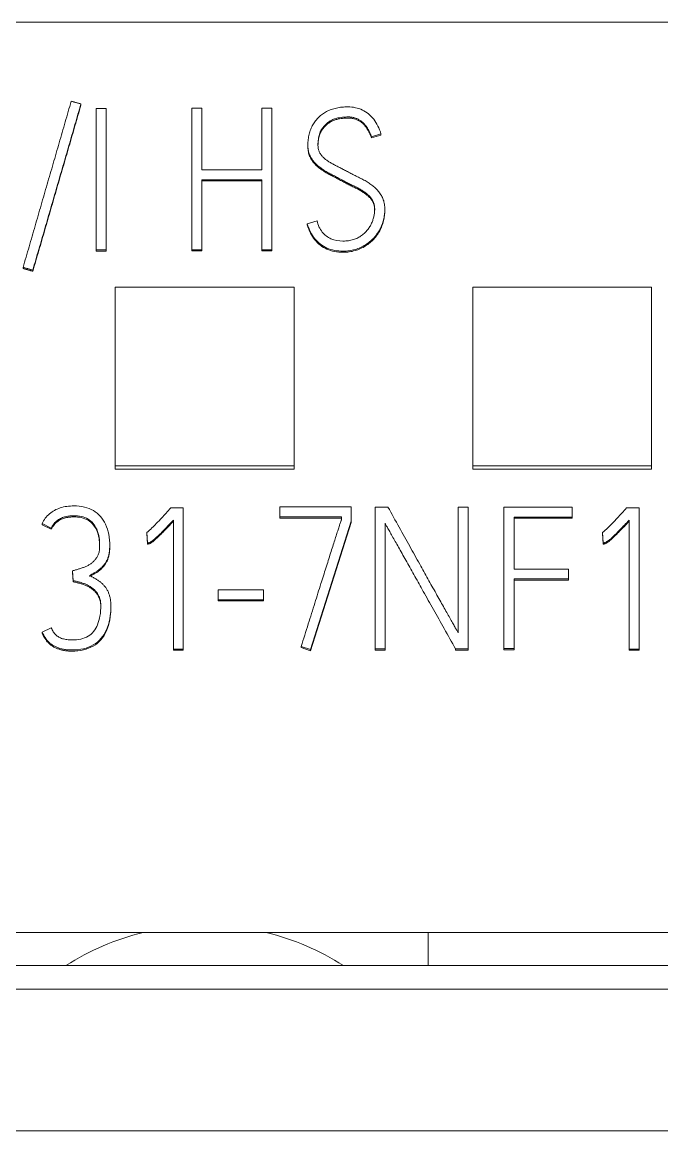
# Model space of a CAD drawing. Header units: millimetres. Extents: x 4134 to 7422, y 1400 to 3585.
# Drawn here: x 5401.21 to 5408.36, y 3075.38 to 3087.78 of the extents above; entities that cross this region are included whole.
import ezdxf

# ---------------------------------------------------------------- set-up
doc = ezdxf.new("R2010")
doc.units = ezdxf.units.MM
doc.layers.add('000-PI-Oprema', color=30, linetype='Continuous', lineweight=5)

# ---------------------------------------------------------------- blocks, each defined once
blk = doc.blocks.new('S7-1500 AI HS - 6ES7531-7NF10-0AB0')
at = {"layer": '000-PI-Oprema', "color": 0, "linetype": 'ByBlock', "lineweight": 0}
for p, q in [((29.8, 147), (5, 147)), ((12.016, 146.086), (12.016, 146.073)), ((13.256, 146.037), (13.256, 144.454)), ((13.367, 146.037), (13.256, 146.037)), ((13.367, 145.35), (13.367, 146.037)), ((14.151, 146.037), (14.038, 146.037)), ((14.038, 146.037), (14.038, 145.35)), ((14.151, 144.454), (14.151, 146.037)), ((15.265, 145.718), (15.373, 145.749)), ((15.265, 145.705), (15.373, 145.736)), ((15.265, 145.718), (15.265, 145.705)), ((15.373, 145.749), (15.373, 145.736)), ((14.555, 145.629), (14.555, 145.616)), ((14.038, 145.35), (13.367, 145.35)), ((13.367, 144.454), (13.367, 145.238)), ((13.367, 145.238), (14.038, 145.238)), ((13.367, 145.225), (14.038, 145.225)), ((14.038, 145.238), (14.038, 144.454)), ((15.416, 144.891), (15.416, 144.903)), ((14.657, 144.776), (14.548, 144.745)), ((14.548, 144.745), (14.548, 144.732)), ((12.187, 144.452), (12.187, 144.44)), ((12.298, 144.452), (12.298, 144.44)), ((13.256, 144.454), (13.256, 144.442)), ((13.256, 144.454), (13.367, 144.454)), ((13.256, 144.442), (13.367, 144.442)), ((13.367, 144.454), (13.367, 144.442)), ((14.038, 144.454), (14.038, 144.442)), ((14.038, 144.454), (14.151, 144.454)), ((14.038, 144.442), (14.151, 144.442)), ((14.151, 144.454), (14.151, 144.442)), ((11.368, 144.256), (11.368, 144.244)), ((11.477, 144.226), (11.477, 144.213)), ((12.4, 144.036), (12.4, 142.037)), ((14.4, 144.036), (12.4, 144.036)), ((14.4, 142.037), (14.4, 144.036)), ((16.4, 144.036), (16.4, 142.037)), ((18.4, 144.036), (16.4, 144.036)), ((18.4, 142.037), (18.4, 144.036)), ((12.4, 142.037), (12.4, 141.999)), ((12.4, 142.037), (14.4, 142.037)), ((12.4, 141.999), (14.4, 141.999)), ((14.4, 142.037), (14.4, 141.999)), ((16.4, 142.037), (16.4, 141.999)), ((16.4, 142.037), (18.4, 142.037)), ((16.4, 141.999), (18.4, 141.999)), ((18.4, 142.037), (18.4, 141.999)), ((13.021, 141.567), (13.161, 141.567)), ((13.161, 141.567), (13.161, 139.987)), ((14.242, 141.578), (14.242, 141.466)), ((15.041, 141.578), (14.242, 141.578)), ((15.041, 141.417), (15.041, 141.578)), ((15.307, 141.576), (15.307, 139.989)), ((15.451, 141.576), (15.307, 141.576)), ((16.348, 141.576), (16.235, 141.576)), ((16.235, 141.576), (16.235, 140.171)), ((16.348, 139.989), (16.348, 141.576)), ((16.749, 141.576), (16.749, 139.993)), ((17.511, 141.576), (16.749, 141.576)), ((17.511, 141.464), (17.511, 141.576)), ((18.121, 141.567), (18.261, 141.567)), ((18.261, 141.567), (18.261, 139.987)), ((11.581, 141.391), (11.581, 141.378)), ((11.581, 141.391), (11.683, 141.34)), ((11.581, 141.378), (11.683, 141.328)), ((13.05, 139.987), (13.05, 141.431)), ((14.242, 141.466), (14.242, 141.453)), ((14.242, 141.466), (14.93, 141.466)), ((14.242, 141.453), (14.93, 141.453)), ((14.586, 139.982), (15.041, 141.417)), ((14.586, 139.969), (15.041, 141.405)), ((14.93, 141.466), (14.93, 141.435)), ((15.041, 141.417), (15.041, 141.405)), ((15.418, 139.989), (15.418, 141.397)), ((16.863, 140.882), (16.863, 141.464)), ((16.863, 141.464), (17.511, 141.464)), ((16.863, 141.451), (17.511, 141.451)), ((17.511, 141.464), (17.511, 141.451)), ((18.15, 139.987), (18.15, 141.431)), ((11.683, 141.34), (11.683, 141.328)), ((12.752, 141.292), (12.752, 141.28)), ((12.759, 141.175), (12.752, 141.292)), ((12.759, 141.162), (12.752, 141.28)), ((17.852, 141.292), (17.852, 141.28)), ((17.859, 141.175), (17.852, 141.292)), ((17.859, 141.162), (17.852, 141.28)), ((12.338, 141.13), (12.338, 141.151)), ((12.759, 141.175), (12.759, 141.162)), ((17.859, 141.175), (17.859, 141.162)), ((17.471, 140.882), (16.863, 140.882)), ((17.471, 140.772), (17.471, 140.882)), ((11.92, 140.863), (11.92, 140.85)), ((11.92, 140.863), (11.927, 140.753)), ((11.92, 140.85), (11.927, 140.74)), ((11.927, 140.753), (11.927, 140.74)), ((16.863, 139.993), (16.863, 140.772)), ((16.863, 140.772), (17.471, 140.772)), ((16.863, 140.76), (17.471, 140.76)), ((17.471, 140.772), (17.471, 140.76)), ((13.552, 140.651), (13.552, 140.539)), ((14.058, 140.651), (13.552, 140.651)), ((14.058, 140.539), (14.058, 140.651)), ((13.552, 140.539), (13.552, 140.526)), ((13.552, 140.539), (14.058, 140.539)), ((13.552, 140.526), (14.058, 140.526)), ((14.058, 140.539), (14.058, 140.526)), ((12.351, 140.444), (12.351, 140.465)), ((11.683, 140.224), (11.581, 140.178)), ((11.581, 140.178), (11.581, 140.165)), ((14.479, 140.017), (14.479, 140.005)), ((14.479, 140.017), (14.586, 139.982)), ((14.479, 140.005), (14.586, 139.969)), ((13.05, 139.987), (13.05, 139.974)), ((13.161, 139.987), (13.05, 139.987)), ((13.161, 139.974), (13.05, 139.974)), ((13.161, 139.987), (13.161, 139.974)), ((14.586, 139.982), (14.586, 139.969)), ((15.307, 139.989), (15.418, 139.989)), ((15.307, 139.989), (15.307, 139.976)), ((15.307, 139.976), (15.418, 139.976)), ((15.418, 139.989), (15.418, 139.976)), ((16.208, 139.989), (16.208, 139.976)), ((16.208, 139.989), (16.348, 139.989)), ((16.208, 139.976), (16.348, 139.976)), ((16.348, 139.989), (16.348, 139.976)), ((16.749, 139.993), (16.749, 139.98)), ((16.749, 139.993), (16.863, 139.993)), ((16.749, 139.98), (16.863, 139.98)), ((16.863, 139.993), (16.863, 139.98)), ((18.261, 139.987), (18.15, 139.987)), ((18.15, 139.987), (18.15, 139.974)), ((18.261, 139.974), (18.15, 139.974)), ((18.261, 139.987), (18.261, 139.974)), ((29.8, 136.817), (5, 136.817)), ((15.9, 136.817), (15.9, 136.449)), ((29.9, 136.449), (4.9, 136.449)), ((29.9, 136.185), (4.9, 136.185)), ((5.9, 134.6), (28.9, 134.6))]:
    blk.add_line(p, q, dxfattribs=at)
for start, end in [(103.753, 122.3801), (57.6199, 76.247)]:
    blk.add_arc((13.4, 134), 2.9, start, end, dxfattribs=at)
for points in [[(11.907, 146.116), (11.368, 144.256)], [(11.477, 144.226), (12.016, 146.086)], [(11.477, 144.213), (12.016, 146.073)], [(12.016, 146.086), (11.907, 146.116)], [(12.187, 144.452), (12.187, 146.035)], [(12.187, 146.035), (12.298, 146.035)], [(12.298, 146.035), (12.298, 144.452)], [(12.298, 144.452), (12.187, 144.452)], [(12.298, 144.44), (12.187, 144.44)], [(11.368, 144.256), (11.477, 144.226)], [(11.368, 144.244), (11.477, 144.213)]]:
    blk.add_open_spline(points, degree=1, dxfattribs=at)
for points, knots in [([(15.373, 145.749), (15.364, 145.779), (15.342, 145.837), (15.295, 145.914), (15.235, 145.975), (15.166, 146.02), (15.087, 146.047), (15.009, 146.054), (14.938, 146.05), (14.876, 146.041), (14.818, 146.024), (14.765, 146.002), (14.717, 145.973), (14.676, 145.938), (14.64, 145.898), (14.61, 145.852), (14.585, 145.802), (14.567, 145.746), (14.557, 145.687), (14.553, 145.629), (14.557, 145.574), (14.568, 145.526), (14.588, 145.484), (14.614, 145.447), (14.644, 145.413), (14.679, 145.383), (14.718, 145.354), (14.759, 145.328), (14.805, 145.304), (14.851, 145.28), (14.898, 145.255), (14.944, 145.23), (14.99, 145.205), (15.034, 145.183), (15.078, 145.163), (15.119, 145.143), (15.157, 145.121), (15.192, 145.098), (15.224, 145.074), (15.251, 145.047), (15.274, 145.017), (15.291, 144.984), (15.301, 144.945), (15.303, 144.906), (15.301, 144.868), (15.294, 144.83), (15.284, 144.791), (15.269, 144.751), (15.249, 144.712), (15.223, 144.676), (15.192, 144.642), (15.155, 144.612), (15.113, 144.586), (15.064, 144.565), (15.007, 144.554), (14.923, 144.549), (14.813, 144.564), (14.705, 144.649), (14.666, 144.731), (14.657, 144.776)], [0, 0, 0, 0, 0.029502, 0.056552, 0.082213, 0.107035, 0.131706, 0.157625, 0.177725, 0.196768, 0.215008, 0.232485, 0.249262, 0.265692, 0.282067, 0.298646, 0.315747, 0.333416, 0.35172, 0.370963, 0.387214, 0.402039, 0.415923, 0.429557, 0.443355, 0.457518, 0.472137, 0.48722, 0.502837, 0.518847, 0.535063, 0.551489, 0.567151, 0.582304, 0.596956, 0.611001, 0.624363, 0.637091, 0.649186, 0.660727, 0.671894, 0.683121, 0.695107, 0.708316, 0.719066, 0.730707, 0.743348, 0.756492, 0.769735, 0.783289, 0.797204, 0.811603, 0.826753, 0.842746, 0.859925, 0.878764, 0.920226, 0.957605, 1, 1, 1, 1]), ([(14.548, 144.745), (14.557, 144.714), (14.58, 144.654), (14.629, 144.576), (14.692, 144.515), (14.767, 144.47), (14.854, 144.444), (14.939, 144.437), (15.017, 144.442), (15.083, 144.455), (15.144, 144.478), (15.199, 144.508), (15.249, 144.544), (15.292, 144.584), (15.329, 144.63), (15.36, 144.68), (15.385, 144.734), (15.402, 144.789), (15.413, 144.846), (15.417, 144.904), (15.413, 144.961), (15.401, 145.014), (15.379, 145.06), (15.351, 145.101), (15.318, 145.138), (15.28, 145.171), (15.239, 145.2), (15.194, 145.228), (15.146, 145.253), (15.096, 145.277), (15.047, 145.302), (15, 145.327), (14.955, 145.351), (14.913, 145.373), (14.873, 145.393), (14.834, 145.413), (14.799, 145.433), (14.767, 145.454), (14.738, 145.476), (14.714, 145.501), (14.694, 145.527), (14.678, 145.557), (14.669, 145.59), (14.667, 145.635), (14.67, 145.689), (14.682, 145.746), (14.703, 145.794), (14.731, 145.832), (14.761, 145.865), (14.796, 145.89), (14.832, 145.91), (14.869, 145.924), (14.907, 145.932), (14.942, 145.936), (14.974, 145.939), (15.007, 145.941), (15.042, 145.939), (15.078, 145.931), (15.11, 145.918), (15.139, 145.901), (15.165, 145.882), (15.187, 145.86), (15.207, 145.837), (15.223, 145.813), (15.237, 145.788), (15.248, 145.763), (15.258, 145.74), (15.263, 145.725), (15.265, 145.718)], [0, 0, 0, 0, 0.030216, 0.057834, 0.084112, 0.110126, 0.13699, 0.166062, 0.187444, 0.207786, 0.227532, 0.246694, 0.265147, 0.28321, 0.301078, 0.318906, 0.33698, 0.354995, 0.372624, 0.390132, 0.408102, 0.424528, 0.439934, 0.454952, 0.469937, 0.485134, 0.500714, 0.516729, 0.533253, 0.550073, 0.566929, 0.583824, 0.598837, 0.613277, 0.627146, 0.64033, 0.652736, 0.664395, 0.675364, 0.685785, 0.695827, 0.705789, 0.716159, 0.727332, 0.74751, 0.765141, 0.780786, 0.795151, 0.808601, 0.821478, 0.833928, 0.845962, 0.857807, 0.868933, 0.878649, 0.88698, 0.899043, 0.910208, 0.920757, 0.930874, 0.940594, 0.950061, 0.959303, 0.96829, 0.9771, 0.985473, 0.993098, 1, 1, 1, 1]), ([(14.668, 145.621), (14.668, 145.64), (14.671, 145.678), (14.682, 145.733), (14.703, 145.781), (14.731, 145.82), (14.761, 145.852), (14.796, 145.878), (14.832, 145.897), (14.869, 145.911), (14.907, 145.919), (14.942, 145.924), (14.974, 145.927), (15.007, 145.928), (15.042, 145.926), (15.078, 145.919), (15.11, 145.905), (15.139, 145.889), (15.165, 145.869), (15.187, 145.848), (15.207, 145.824), (15.223, 145.8), (15.237, 145.775), (15.248, 145.751), (15.258, 145.727), (15.263, 145.712), (15.265, 145.705)], [0, 0, 0, 0, 0.065823, 0.131059, 0.188942, 0.242091, 0.291852, 0.339495, 0.385558, 0.430084, 0.473906, 0.515072, 0.551021, 0.581842, 0.626473, 0.667782, 0.706813, 0.744244, 0.780205, 0.815232, 0.849428, 0.882676, 0.915274, 0.946254, 0.974465, 1, 1, 1, 1]), ([(14.555, 145.622), (14.555, 145.619), (14.555, 145.598), (14.557, 145.561), (14.568, 145.513), (14.588, 145.472), (14.614, 145.435), (14.644, 145.401), (14.679, 145.37), (14.718, 145.342), (14.759, 145.315), (14.805, 145.291), (14.851, 145.268), (14.898, 145.243), (14.944, 145.217), (14.99, 145.193), (15.034, 145.17), (15.078, 145.15), (15.119, 145.13), (15.157, 145.108), (15.192, 145.085), (15.224, 145.061), (15.251, 145.034), (15.274, 145.005), (15.291, 144.971), (15.3, 144.933), (15.302, 144.906), (15.302, 144.893)], [0, 0, 0, 0, 0.008262, 0.056111, 0.099761, 0.14064, 0.180782, 0.221408, 0.263107, 0.306149, 0.350557, 0.396538, 0.443676, 0.491422, 0.539784, 0.585899, 0.630514, 0.673652, 0.715005, 0.754346, 0.79182, 0.827432, 0.861414, 0.894293, 0.927346, 0.962637, 1, 1, 1, 1]), ([(14.548, 144.732), (14.557, 144.701), (14.58, 144.642), (14.629, 144.564), (14.692, 144.502), (14.767, 144.458), (14.854, 144.431), (14.939, 144.424), (15.017, 144.429), (15.083, 144.443), (15.144, 144.466), (15.199, 144.495), (15.249, 144.531), (15.292, 144.572), (15.329, 144.617), (15.36, 144.667), (15.385, 144.721), (15.402, 144.777), (15.413, 144.834), (15.416, 144.872), (15.416, 144.892), (15.416, 144.892)], [0, 0, 0, 0, 0.077352, 0.148056, 0.215328, 0.281923, 0.350695, 0.425118, 0.479856, 0.531932, 0.582482, 0.631538, 0.678776, 0.725017, 0.770759, 0.816399, 0.862669, 0.908787, 0.953917, 0.998739, 1, 1, 1, 1]), ([(12.111, 140.812), (12.12, 140.816), (12.138, 140.826), (12.165, 140.841), (12.192, 140.857), (12.218, 140.875), (12.242, 140.896), (12.265, 140.92), (12.286, 140.946), (12.304, 140.976), (12.319, 141.01), (12.33, 141.048), (12.336, 141.091), (12.339, 141.166), (12.332, 141.267), (12.298, 141.382), (12.239, 141.475), (12.156, 141.543), (12.052, 141.582), (11.925, 141.594), (11.786, 141.578), (11.658, 141.507), (11.6, 141.434), (11.581, 141.391)], [0, 0, 0, 0, 0.019459, 0.039301, 0.05955, 0.080105, 0.100989, 0.122386, 0.144292, 0.16684, 0.190353, 0.215738, 0.244087, 0.27581, 0.363621, 0.439823, 0.508996, 0.575574, 0.644592, 0.722009, 0.822031, 0.909956, 1, 1, 1, 1]), ([(12.752, 141.292), (12.772, 141.309), (12.809, 141.341), (12.863, 141.396), (12.916, 141.452), (12.97, 141.51), (13.004, 141.547), (13.021, 141.567)], [0, 0, 0, 0, 0.198846, 0.377684, 0.606339, 0.795382, 1, 1, 1, 1]), ([(16.235, 140.171), (16.23, 140.18), (16.218, 140.202), (16.198, 140.238), (16.172, 140.284), (16.142, 140.338), (16.108, 140.398), (16.07, 140.465), (16.03, 140.536), (15.988, 140.612), (15.943, 140.692), (15.898, 140.773), (15.852, 140.855), (15.784, 140.977), (15.692, 141.142), (15.574, 141.354), (15.493, 141.501), (15.451, 141.576)], [0, 0, 0, 0, 0.019057, 0.045144, 0.078261, 0.117077, 0.160259, 0.207807, 0.259003, 0.31313, 0.370188, 0.428711, 0.487234, 0.545757, 0.688172, 0.839586, 1, 1, 1, 1]), ([(17.852, 141.292), (17.872, 141.309), (17.908, 141.341), (17.963, 141.396), (18.015, 141.452), (18.069, 141.51), (18.103, 141.547), (18.121, 141.567)], [0, 0, 0, 0, 0.198846, 0.377684, 0.606339, 0.795382, 1, 1, 1, 1]), ([(11.683, 141.34), (11.688, 141.35), (11.698, 141.367), (11.715, 141.392), (11.734, 141.412), (11.755, 141.429), (11.776, 141.443), (11.798, 141.454), (11.821, 141.462), (11.844, 141.469), (11.867, 141.474), (11.89, 141.477), (11.913, 141.479), (11.983, 141.48), (12.103, 141.461), (12.214, 141.319), (12.227, 141.186), (12.223, 141.094), (12.214, 141.053), (12.198, 141.019), (12.177, 140.99), (12.154, 140.964), (12.126, 140.942), (12.096, 140.924), (12.063, 140.908), (12.028, 140.895), (11.992, 140.884), (11.956, 140.873), (11.932, 140.866), (11.92, 140.863)], [0, 0, 0, 0, 0.025161, 0.048595, 0.070641, 0.091589, 0.111603, 0.13094, 0.14993, 0.168791, 0.187661, 0.206323, 0.224495, 0.242226, 0.372375, 0.490579, 0.643633, 0.679942, 0.712328, 0.741834, 0.769901, 0.797396, 0.824894, 0.852838, 0.881452, 0.911007, 0.940973, 0.970636, 1, 1, 1, 1]), ([(11.683, 141.328), (11.688, 141.337), (11.698, 141.355), (11.715, 141.379), (11.734, 141.399), (11.755, 141.416), (11.776, 141.43), (11.798, 141.441), (11.821, 141.45), (11.844, 141.456), (11.867, 141.461), (11.89, 141.464), (11.913, 141.466), (11.983, 141.468), (12.103, 141.448), (12.211, 141.311), (12.225, 141.2), (12.225, 141.141)], [0, 0, 0, 0, 0.039855, 0.076975, 0.111896, 0.145077, 0.176779, 0.207409, 0.237489, 0.267365, 0.297255, 0.326816, 0.355601, 0.383686, 0.589842, 0.777078, 1, 1, 1, 1]), ([(13.05, 141.431), (13.032, 141.411), (12.999, 141.376), (12.953, 141.328), (12.914, 141.288), (12.881, 141.256), (12.853, 141.231), (12.83, 141.21), (12.811, 141.196), (12.796, 141.185), (12.784, 141.18), (12.774, 141.177), (12.766, 141.176), (12.762, 141.175), (12.759, 141.175)], [0, 0, 0, 0, 0.200504, 0.370797, 0.510902, 0.6264, 0.722885, 0.800448, 0.861213, 0.907383, 0.939504, 0.963232, 0.983337, 1, 1, 1, 1]), ([(13.05, 141.418), (13.032, 141.399), (12.999, 141.363), (12.953, 141.315), (12.914, 141.276), (12.881, 141.244), (12.853, 141.218), (12.83, 141.198), (12.811, 141.183), (12.796, 141.173), (12.784, 141.167), (12.774, 141.164), (12.766, 141.163), (12.762, 141.162), (12.759, 141.162)], [0, 0, 0, 0, 0.200504, 0.370797, 0.510902, 0.6264, 0.722885, 0.800448, 0.861213, 0.907383, 0.939504, 0.963232, 0.983337, 1, 1, 1, 1]), ([(14.93, 141.435), (14.928, 141.432), (14.925, 141.421), (14.917, 141.399), (14.906, 141.365), (14.892, 141.32), (14.874, 141.266), (14.855, 141.204), (14.832, 141.134), (14.808, 141.058), (14.783, 140.977), (14.756, 140.893), (14.729, 140.807), (14.687, 140.677), (14.631, 140.497), (14.557, 140.263), (14.506, 140.101), (14.479, 140.017)], [0, 0, 0, 0, 0.006664, 0.022274, 0.046836, 0.07897, 0.117297, 0.161819, 0.211415, 0.264968, 0.322476, 0.382404, 0.443215, 0.50491, 0.65714, 0.82217, 1, 1, 1, 1]), ([(15.418, 141.397), (15.422, 141.389), (15.433, 141.368), (15.453, 141.333), (15.478, 141.288), (15.508, 141.235), (15.542, 141.175), (15.58, 141.109), (15.62, 141.037), (15.662, 140.961), (15.707, 140.882), (15.753, 140.8), (15.799, 140.717), (15.868, 140.594), (15.962, 140.427), (16.082, 140.213), (16.165, 140.065), (16.208, 139.989)], [0, 0, 0, 0, 0.017881, 0.043036, 0.075471, 0.113785, 0.156579, 0.203853, 0.254825, 0.308715, 0.365522, 0.423995, 0.482881, 0.542179, 0.685414, 0.838021, 1, 1, 1, 1]), ([(18.15, 141.431), (18.132, 141.411), (18.099, 141.376), (18.052, 141.328), (18.013, 141.288), (17.98, 141.256), (17.953, 141.231), (17.93, 141.21), (17.911, 141.196), (17.895, 141.185), (17.883, 141.18), (17.874, 141.177), (17.866, 141.176), (17.861, 141.175), (17.859, 141.175)], [0, 0, 0, 0, 0.200504, 0.370797, 0.510902, 0.6264, 0.722885, 0.800448, 0.861213, 0.907383, 0.939504, 0.963232, 0.983337, 1, 1, 1, 1]), ([(18.15, 141.418), (18.132, 141.399), (18.099, 141.363), (18.052, 141.315), (18.013, 141.276), (17.98, 141.244), (17.953, 141.218), (17.93, 141.198), (17.911, 141.183), (17.895, 141.173), (17.883, 141.167), (17.874, 141.164), (17.866, 141.163), (17.861, 141.162), (17.859, 141.162)], [0, 0, 0, 0, 0.200504, 0.370797, 0.510902, 0.6264, 0.722885, 0.800448, 0.861213, 0.907383, 0.939504, 0.963232, 0.983337, 1, 1, 1, 1]), ([(12.111, 140.799), (12.12, 140.804), (12.138, 140.813), (12.165, 140.828), (12.192, 140.844), (12.218, 140.862), (12.242, 140.883), (12.265, 140.907), (12.286, 140.934), (12.304, 140.964), (12.319, 140.997), (12.33, 141.035), (12.336, 141.078), (12.338, 141.109), (12.338, 141.126), (12.338, 141.127)], [0, 0, 0, 0, 0.070239, 0.141859, 0.214947, 0.289138, 0.36452, 0.44175, 0.520823, 0.60221, 0.68708, 0.778706, 0.881031, 0.995537, 1, 1, 1, 1]), ([(11.581, 140.178), (11.584, 140.17), (11.592, 140.154), (11.606, 140.13), (11.621, 140.106), (11.639, 140.082), (11.66, 140.061), (11.685, 140.041), (11.714, 140.023), (11.746, 140.008), (11.782, 139.994), (11.822, 139.984), (11.867, 139.979), (11.943, 139.976), (12.042, 139.985), (12.155, 140.028), (12.245, 140.103), (12.308, 140.205), (12.344, 140.331), (12.353, 140.438), (12.35, 140.515), (12.344, 140.554), (12.335, 140.59), (12.323, 140.624), (12.307, 140.654), (12.288, 140.683), (12.266, 140.708), (12.241, 140.732), (12.212, 140.753), (12.181, 140.773), (12.147, 140.793), (12.123, 140.806), (12.111, 140.812)], [0, 0, 0, 0, 0.016308, 0.03331, 0.051065, 0.069403, 0.088334, 0.108132, 0.128912, 0.150812, 0.174077, 0.199384, 0.227539, 0.258836, 0.339488, 0.411171, 0.480216, 0.552248, 0.632093, 0.724403, 0.750895, 0.775618, 0.798835, 0.820921, 0.842207, 0.86296, 0.883743, 0.90511, 0.927322, 0.95053, 0.974743, 1, 1, 1, 1]), ([(11.927, 140.753), (11.939, 140.751), (11.963, 140.746), (11.999, 140.737), (12.035, 140.727), (12.07, 140.713), (12.104, 140.697), (12.135, 140.677), (12.164, 140.654), (12.189, 140.627), (12.21, 140.595), (12.226, 140.56), (12.236, 140.52), (12.24, 140.452), (12.232, 140.363), (12.207, 140.263), (12.163, 140.183), (12.097, 140.127), (12.012, 140.095), (11.93, 140.088), (11.861, 140.092), (11.811, 140.102), (11.768, 140.12), (11.733, 140.147), (11.704, 140.182), (11.69, 140.209), (11.683, 140.224)], [0, 0, 0, 0, 0.02738, 0.055263, 0.083718, 0.112185, 0.140262, 0.168233, 0.196053, 0.223907, 0.252387, 0.281692, 0.312418, 0.345525, 0.437535, 0.514429, 0.579935, 0.641132, 0.706523, 0.782286, 0.825991, 0.863975, 0.897416, 0.929394, 0.963085, 1, 1, 1, 1]), ([(11.927, 140.74), (11.939, 140.738), (11.963, 140.733), (11.999, 140.724), (12.035, 140.714), (12.07, 140.701), (12.104, 140.684), (12.135, 140.665), (12.164, 140.641), (12.189, 140.614), (12.21, 140.583), (12.226, 140.547), (12.236, 140.507), (12.238, 140.475), (12.238, 140.456), (12.238, 140.451)], [0, 0, 0, 0, 0.076955, 0.155321, 0.235296, 0.315307, 0.39422, 0.472835, 0.551025, 0.629313, 0.709358, 0.791722, 0.878079, 0.97113, 1, 1, 1, 1]), ([(11.581, 140.165), (11.584, 140.157), (11.592, 140.141), (11.606, 140.117), (11.621, 140.093), (11.639, 140.07), (11.66, 140.048), (11.685, 140.028), (11.714, 140.01), (11.746, 139.995), (11.782, 139.982), (11.822, 139.972), (11.867, 139.966), (11.943, 139.963), (12.042, 139.973), (12.155, 140.016), (12.245, 140.09), (12.308, 140.192), (12.344, 140.316), (12.351, 140.405), (12.351, 140.452)], [0, 0, 0, 0, 0.022676, 0.046318, 0.071006, 0.096504, 0.122828, 0.150357, 0.17925, 0.209702, 0.242052, 0.277241, 0.316391, 0.359908, 0.472053, 0.571728, 0.667735, 0.767894, 0.878918, 1, 1, 1, 1])]:
    blk.add_open_spline(points, degree=3, knots=knots, dxfattribs=at)

msp = doc.modelspace()

# ---------------------------------------------------------------- block references
at = {"layer": '000-PI-Oprema', "color": 0, "linetype": 'ByBlock', "lineweight": 0}
msp.add_blockref('S7-1500 AI HS - 6ES7531-7NF10-0AB0', (5389.848, 2940.785), dxfattribs=at)

doc.saveas('drawing.dxf')
